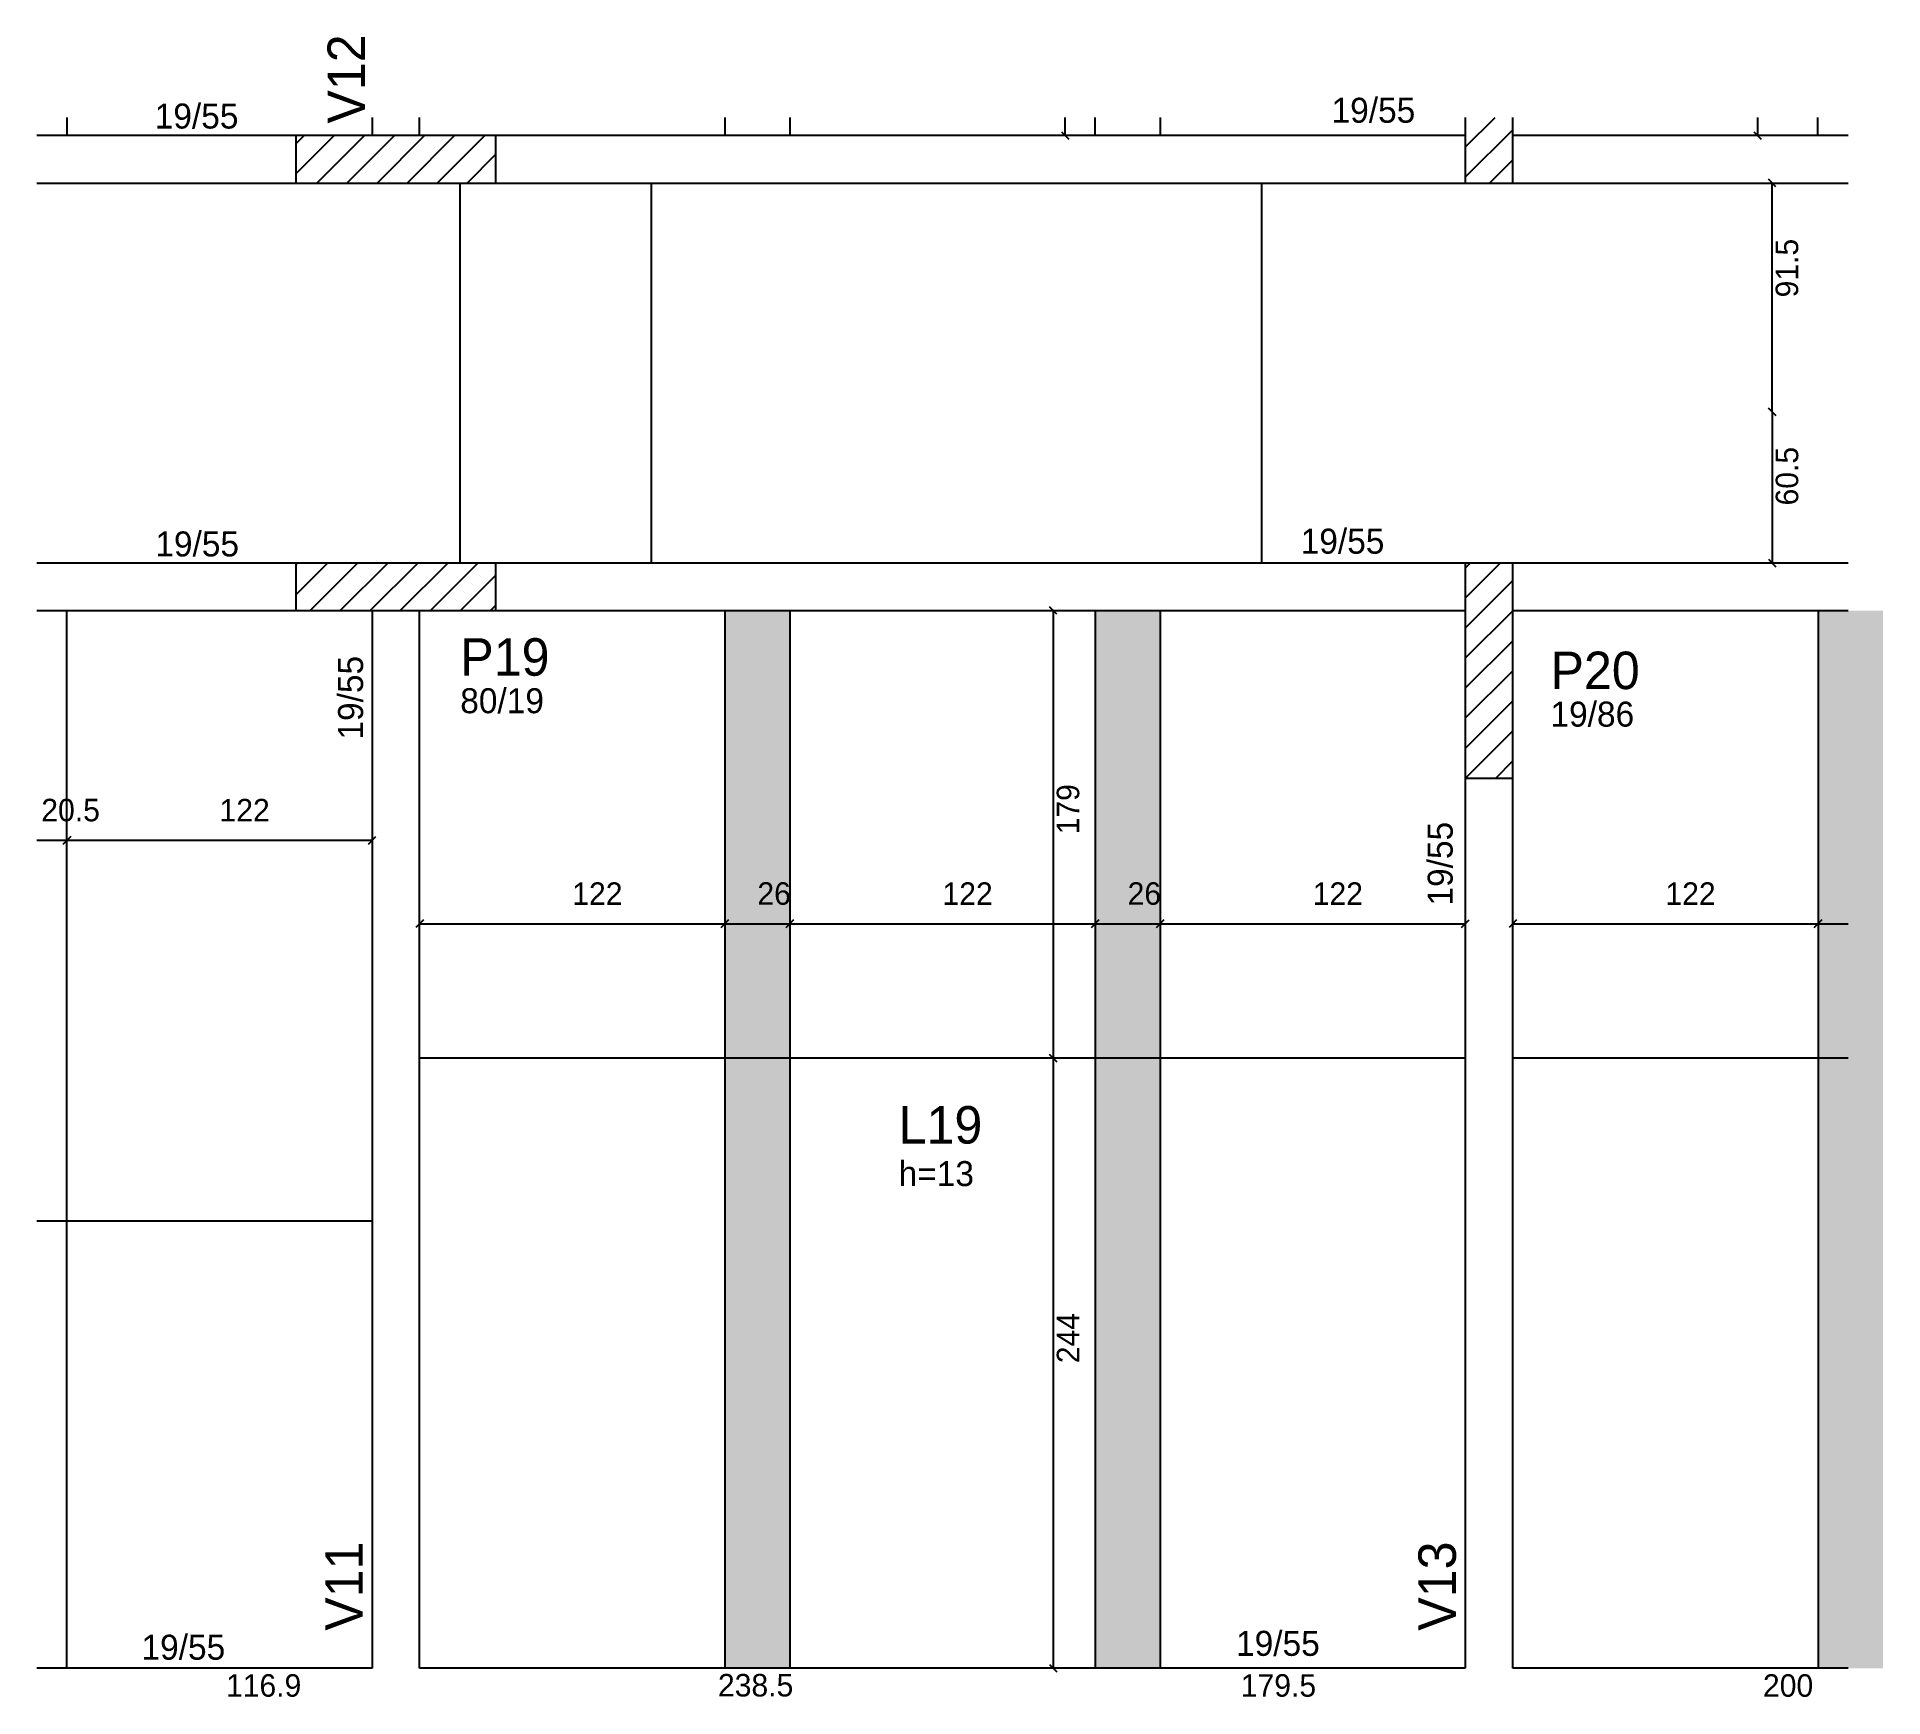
# Model space of a CAD drawing. Header units: metres. Extents: x 3919 to 4657, y 1674 to 2338.
import ezdxf

# ---------------------------------------------------------------- set-up
doc = ezdxf.new("R2010")
doc.units = ezdxf.units.M
for name, color, linetype in [('3', 7, 'Continuous'), ('4', 7, 'Continuous'), ('7', 7, 'Continuous'), ('9', 7, 'Continuous'), ('Hachura', 7, 'Continuous'), ('Painéis', 7, 'Continuous')]:
    doc.layers.add(name, color=color, linetype=linetype)

msp = doc.modelspace()

# ---------------------------------------------------------------- hatches: boundary and pattern name
at = {"layer": '9'}
h = msp.add_hatch(color=7, dxfattribs=at)
h.dxf.hatch_style = 1
h.paths.add_polyline_path([(4489.54, 1908.98), (4489.54, 2108.98), (4489.54, 1908.98), (4489.54, 1908.98)])
h = msp.add_hatch(color=7, dxfattribs=at)
h.dxf.hatch_style = 1
h.paths.add_polyline_path([(4508.54, 2108.98), (4508.54, 1908.98), (4508.54, 2108.98), (4508.54, 2108.98)])
at = {"layer": 'Hachura'}
h = msp.add_hatch(color=7, dxfattribs=at)
h.dxf.hatch_style = 1
h.paths.add_polyline_path([(4193.55, 1685.98), (4219.55, 1685.98), (4219.55, 2108.98), (4193.55, 2108.98), (4193.55, 1685.98)])
h = msp.add_hatch(color=7, dxfattribs=at)
h.dxf.hatch_style = 1
h.paths.add_polyline_path([(4341.55, 1685.98), (4367.55, 1685.98), (4367.55, 2108.98), (4341.55, 2108.98), (4341.55, 1685.98)])
h = msp.add_hatch(color=7, dxfattribs=at)
h.dxf.hatch_style = 1
h.paths.add_polyline_path([(4630.55, 1685.98), (4656.55, 1685.98), (4656.55, 2108.98), (4630.55, 2108.98), (4630.55, 1685.98)])

# ---------------------------------------------------------------- linework, layer by layer
at = {"layer": '3', "color": 3, "lineweight": 25}
for p, q in [((4489.54, 2294.3), (4501.44, 2306.2)), ((4022.04, 2283.59), (4037.43, 2298.98)), ((4022.04, 2295.61), (4025.41, 2298.98)), ((4030.45, 2279.98), (4049.45, 2298.98)), ((4042.47, 2279.98), (4061.47, 2298.98)), ((4054.49, 2279.98), (4073.49, 2298.98)), ((4066.51, 2279.98), (4085.51, 2298.98)), ((4078.53, 2279.98), (4097.53, 2298.98)), ((4489.54, 2282.27), (4508.54, 2301.27)), ((4090.56, 2279.98), (4102.04, 2291.46)), ((4499.26, 2279.98), (4508.54, 2289.25)), ((4022.04, 2115.3), (4034.72, 2127.98)), ((4022.04, 2127.32), (4022.7, 2127.98)), ((4027.74, 2108.98), (4046.74, 2127.98)), ((4039.76, 2108.98), (4058.76, 2127.98)), ((4051.78, 2108.98), (4070.78, 2127.98)), ((4063.81, 2108.98), (4082.81, 2127.98)), ((4075.83, 2108.98), (4094.83, 2127.98)), ((4489.54, 2113.98), (4503.53, 2127.98)), ((4489.54, 2126), (4491.51, 2127.98)), ((4087.85, 2108.98), (4102.04, 2123.17)), ((4489.54, 2101.96), (4508.54, 2120.96)), ((4099.87, 2108.98), (4102.04, 2111.15)), ((4489.54, 2089.94), (4508.54, 2108.94)), ((4489.54, 2077.92), (4508.54, 2096.92)), ((4489.54, 2065.9), (4508.54, 2084.9)), ((4489.54, 2053.88), (4508.54, 2072.88)), ((4489.66, 2041.98), (4508.54, 2060.86)), ((4501.68, 2041.98), (4508.54, 2048.84))]:
    msp.add_line(p, q, dxfattribs=at)
for points in [[(4052.54, 2306.2), (4052.54, 2298.98)], [(4071.54, 2298.98), (4071.54, 2306.2)], [(4022.04, 2298.98), (3918.54, 2298.98)], [(4489.54, 2298.98), (4102.04, 2298.98)], [(4642.55, 2298.98), (4508.54, 2298.98)], [(3918.54, 2279.98), (4022.04, 2279.98)], [(4102.04, 2279.98), (4489.54, 2279.98)], [(4508.54, 2279.98), (4642.55, 2279.98)], [(4022.04, 2127.98), (3918.54, 2127.98)], [(4489.54, 2127.98), (4102.04, 2127.98)], [(4642.55, 2127.98), (4508.54, 2127.98)], [(3918.54, 2108.98), (4022.04, 2108.98)], [(4052.54, 2108.98), (4052.54, 1685.98)], [(4071.54, 1685.98), (4071.54, 2108.98)], [(4102.04, 2108.98), (4489.54, 2108.98)], [(4508.54, 2108.98), (4642.55, 2108.98)], [(4489.54, 2041.98), (4489.54, 1685.98)], [(4508.54, 1685.98), (4508.54, 2041.98)], [(4052.54, 1685.98), (3918.54, 1685.98)], [(4489.54, 1685.98), (4071.54, 1685.98)], [(4642.55, 1685.98), (4508.54, 1685.98)]]:
    msp.add_lwpolyline(points, dxfattribs=at)
at = {"layer": '7', "color": 7, "lineweight": 25}
for points in [[(4489.54, 2306.2), (4489.54, 2279.98)], [(4508.54, 2279.98), (4508.54, 2306.2)], [(4102.04, 2298.98), (4022.04, 2298.98)], [(4022.04, 2298.98), (4022.04, 2279.98)], [(4102.04, 2279.98), (4102.04, 2298.98)], [(4022.04, 2279.98), (4102.04, 2279.98)], [(4489.54, 2279.98), (4508.54, 2279.98)], [(4102.04, 2127.98), (4022.04, 2127.98)], [(4022.04, 2127.98), (4022.04, 2108.98)], [(4102.04, 2108.98), (4102.04, 2127.98)], [(4508.54, 2127.98), (4489.54, 2127.98)], [(4489.54, 2127.98), (4489.54, 2041.98)], [(4508.54, 2041.98), (4508.54, 2127.98)], [(4022.04, 2108.98), (4102.04, 2108.98)], [(4489.54, 2041.98), (4508.54, 2041.98)]]:
    msp.add_lwpolyline(points, dxfattribs=at)
at = {"layer": 'Painéis', "color": 200, "lineweight": 25}
for p, q in [((3930.5, 2306.2), (3930.5, 2298.98)), ((4193.51, 2306.2), (4193.51, 2299)), ((4219.51, 2306.2), (4219.51, 2299)), ((4341.51, 2306.2), (4341.51, 2299)), ((4367.51, 2306.2), (4367.51, 2299)), ((4630.51, 2298.98), (4630.51, 2306.2)), ((4087.54, 2279.98), (4087.54, 2127.98)), ((4164.04, 2279.98), (4164.04, 2127.98)), ((4408.04, 2279.98), (4408.04, 2127.98)), ((3930.54, 1685.98), (3930.54, 2108.98)), ((4193.55, 2108.98), (4193.55, 1685.98)), ((4219.55, 2108.98), (4219.55, 1685.98)), ((4341.55, 2108.98), (4341.55, 1685.98)), ((4367.55, 2108.98), (4367.55, 1685.98)), ((4630.55, 2108.98), (4630.55, 1685.98)), ((4489.45, 1929.98), (4071.45, 1929.98)), ((4642.55, 1929.98), (4508.45, 1929.98)), ((3918.54, 1864.98), (4052.54, 1864.98))]:
    msp.add_line(p, q, dxfattribs=at)
at = {"layer": 'Painéis', "color": 4, "lineweight": 25}
for p, q in [((4329.58, 2298.98), (4329.58, 2306.2)), ((4606.33, 2306.2), (4606.33, 2298.98)), ((4612.23, 2188.48), (4612.23, 2279.98)), ((4612.23, 2188.48), (4612.23, 2127.98)), ((4324.8, 2108.98), (4324.8, 1929.98)), ((3918.54, 2017.1), (3930.55, 2017.1)), ((3930.55, 2017.1), (4052.54, 2017.1)), ((4071.54, 1983.73), (4193.55, 1983.73)), ((4193.55, 1983.73), (4219.55, 1983.73)), ((4219.55, 1983.73), (4341.55, 1983.73)), ((4341.55, 1983.73), (4367.55, 1983.73)), ((4367.55, 1983.73), (4489.54, 1983.73)), ((4508.54, 1983.73), (4630.55, 1983.73)), ((4630.55, 1983.73), (4642.55, 1983.73)), ((4324.8, 1929.98), (4324.8, 1685.98))]:
    msp.add_line(p, q, dxfattribs=at)
at = {"layer": 'Painéis', "color": 0, "lineweight": 25}
for p, q in [((4328.08, 2300.48), (4331.08, 2297.48)), ((4604.83, 2300.48), (4607.83, 2297.48)), ((4613.73, 2278.48), (4610.73, 2281.48)), ((4610.73, 2189.98), (4613.73, 2186.98)), ((4613.73, 2186.98), (4610.73, 2189.98)), ((4610.73, 2129.48), (4613.73, 2126.48)), ((4326.3, 2107.48), (4323.3, 2110.48)), ((3929.05, 2015.6), (3932.05, 2018.6)), ((3932.05, 2018.6), (3929.05, 2015.6)), ((4051.04, 2015.6), (4054.04, 2018.6)), ((4073.04, 1985.23), (4070.04, 1982.23)), ((4192.05, 1982.23), (4195.05, 1985.23)), ((4195.05, 1985.23), (4192.05, 1982.23)), ((4218.05, 1982.23), (4221.05, 1985.23)), ((4221.05, 1985.23), (4218.05, 1982.23)), ((4340.05, 1982.23), (4343.05, 1985.23)), ((4343.05, 1985.23), (4340.05, 1982.23)), ((4366.05, 1982.23), (4369.05, 1985.23)), ((4369.05, 1985.23), (4366.05, 1982.23)), ((4488.04, 1982.23), (4491.04, 1985.23)), ((4510.04, 1985.23), (4507.04, 1982.23)), ((4629.05, 1982.23), (4632.05, 1985.23)), ((4632.05, 1985.23), (4629.05, 1982.23)), ((4323.3, 1931.48), (4326.3, 1928.48)), ((4326.3, 1928.48), (4323.3, 1931.48)), ((4323.3, 1687.48), (4326.3, 1684.48))]:
    msp.add_line(p, q, dxfattribs=at)

# ---------------------------------------------------------------- texts
at = {"layer": '3', "color": 3, "lineweight": 25}
for s, p in [('19/55', (3965.63, 2301.76)), ('19/55', (4436.08, 2304.07)), ('19/55', (3965.87, 2130.63)), ('19/55', (4423.73, 2131.73)), ('80/19', (4087.77, 2067.93)), ('19/86', (4523.59, 2062.56)), ('h=13', (4263, 1878.8)), ('19/55', (3960.35, 1689.39)), ('19/55', (4397.9, 1690.94))]:
    msp.add_text(s, height=10, dxfattribs=at).set_placement(p)
for p in [(4048.92, 2057.39), (4484.5, 1991.02)]:
    msp.add_text('19/55', height=10, rotation=90, dxfattribs=at).set_placement(p)
at = {"layer": '4', "color": 4, "lineweight": 25}
for s, p in [('V12', (4049.72, 2303.73)), ('V11', (4048.79, 1700.98)), ('V13', (4485.79, 1700.98))]:
    msp.add_text(s, height=15, rotation=90, dxfattribs=at).set_placement(p)
for s, p in [('P19', (4087.77, 2082.93)), ('P20', (4523.59, 2077.56)), ('L19', (4263, 1895.8))]:
    msp.add_text(s, height=15, dxfattribs=at).set_placement(p)
at = {"layer": 'Painéis', "color": 240, "lineweight": 25}
for s, p in [('91.5', (4622.61, 2234.23)), ('60.5', (4622.63, 2151.02)), ('179', (4335.21, 2019.48)), ('244', (4335.23, 1807.98))]:
    msp.add_text(s, height=9, rotation=90, dxfattribs=at).set_placement(p)
for s, p in [('20.5', (3920.29, 2024.7)), ('122', (3991.54, 2024.65)), ('122', (4132.54, 1991.28)), ('26', (4206.55, 1991.32)), ('122', (4280.55, 1991.28)), ('26', (4354.55, 1991.32)), ('122', (4428.54, 1991.28)), ('122', (4569.54, 1991.28)), ('116.9', (3994.11, 1674.6)), ('238.5', (4190.79, 1674.69)), ('179.5', (4399.79, 1674.6)), ('200', (4608.54, 1674.57))]:
    msp.add_text(s, height=9, dxfattribs=at).set_placement(p)

doc.saveas('drawing.dxf')
